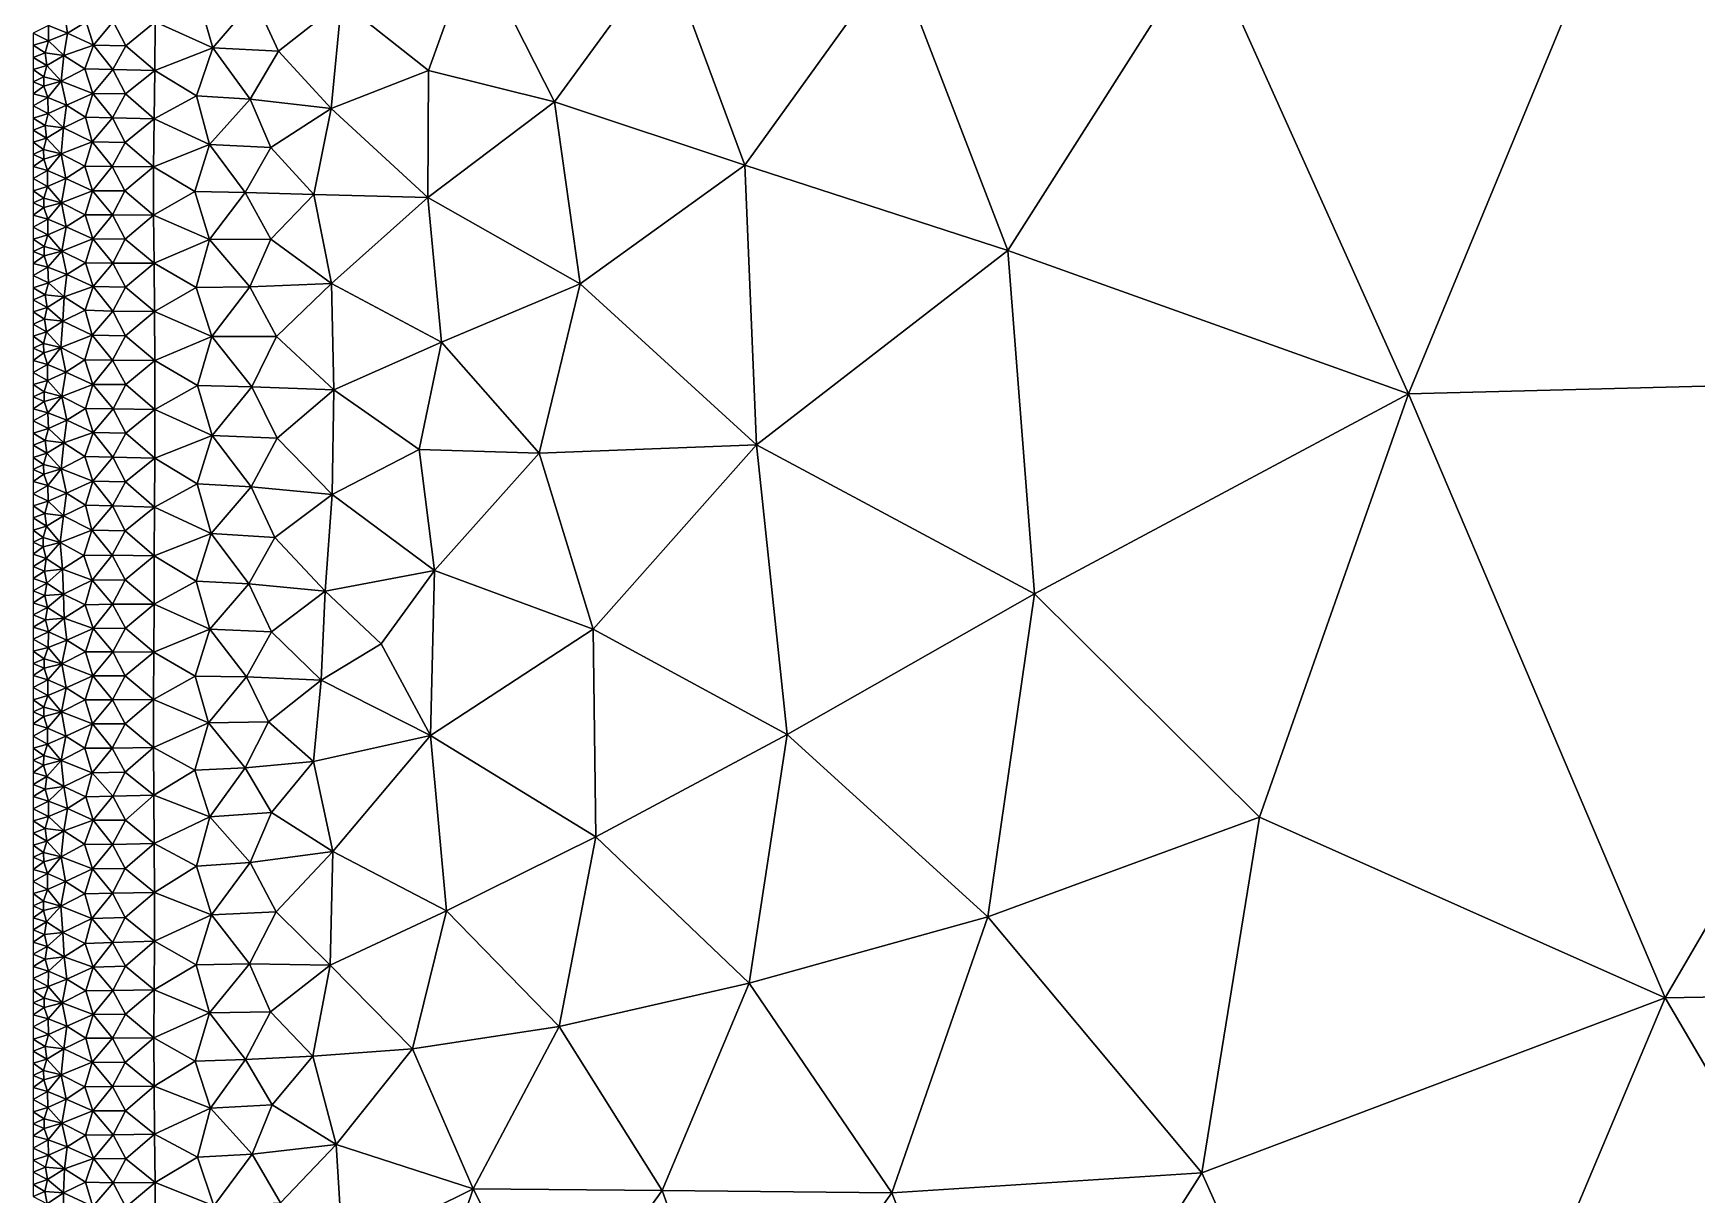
# Model space of a CAD drawing. Header units: metres. Extents: x 0 to 72, y -280 to 0.
# Drawn here: x 0.2 to 27.67, y -177.09 to -157.9 of the extents above; entities that cross this region are included whole.
import ezdxf

# ---------------------------------------------------------------- set-up
doc = ezdxf.new("R2010")
doc.units = ezdxf.units.M

msp = doc.modelspace()

# ---------------------------------------------------------------- linework, layer by layer
at = {"layer": 'layer', "color": 0}
for points in [[(22.9094, -163.856), (27.1908, -153.506), (19.5456, -156.37)], [(33.1176, -163.596), (27.1908, -153.506), (22.9094, -163.856)], [(33.1176, -163.596), (38.4288, -153.314), (27.1908, -153.506)], [(7.47883, -156.421), (5.28789, -157.384), (6.72384, -158.518)], [(8.8074, -159.038), (7.47883, -156.421), (6.72384, -158.518)], [(8.8074, -159.038), (10.6358, -156.533), (7.47883, -156.421)], [(11.9478, -160.08), (10.6358, -156.533), (8.8074, -159.038)], [(11.9478, -160.08), (14.4281, -156.642), (10.6358, -156.533)], [(16.2913, -161.49), (19.5456, -156.37), (14.4281, -156.642)], [(22.9094, -163.856), (19.5456, -156.37), (16.2913, -161.49)], [(16.2913, -161.49), (14.4281, -156.642), (11.9478, -160.08)], [(2.92697, -157.322), (2.21415, -157.717), (3.16314, -158.144)], [(2.92697, -157.322), (3.16314, -158.144), (3.85143, -157.339)], [(3.85143, -157.339), (3.16314, -158.144), (4.2513, -158.197)], [(3.85143, -157.339), (4.2513, -158.197), (5.28789, -157.384)], [(5.28789, -157.384), (4.2513, -158.197), (5.11808, -159.148)], [(5.28789, -157.384), (5.11808, -159.148), (6.72384, -158.518)], [(0.708244, -157.537), (0.453924, -157.775), (0.764826, -157.904)], [(0.708244, -157.537), (0.764826, -157.904), (1.07361, -157.713)], [(0.453924, -157.775), (0.2, -157.902), (0.453576, -158.03)], [(0.2, -157.902), (0.2, -158.102), (0.453576, -158.03)], [(0.453924, -157.775), (0.453576, -158.03), (0.764826, -157.904)], [(0.764826, -157.904), (0.453576, -158.03), (0.706636, -158.269)], [(0.764826, -157.904), (0.706636, -158.269), (1.19457, -158.1)], [(1.07361, -157.713), (0.764826, -157.904), (1.19457, -158.1)], [(1.07361, -157.713), (1.19457, -158.1), (1.52059, -157.71)], [(1.52059, -157.71), (1.19457, -158.1), (1.73051, -158.109)], [(1.52059, -157.71), (1.73051, -158.109), (2.21415, -157.717)], [(2.21415, -157.717), (1.73051, -158.109), (2.20621, -158.518)], [(2.21415, -157.717), (2.20621, -158.518), (3.16314, -158.144)], [(0.453576, -158.03), (0.2, -158.102), (0.396566, -158.228)], [(0.2, -158.102), (0.2, -158.303), (0.396566, -158.228)], [(0.453576, -158.03), (0.396566, -158.228), (0.706636, -158.269)], [(1.19457, -158.1), (0.706636, -158.269), (1.05214, -158.493)], [(1.19457, -158.1), (1.05214, -158.493), (1.51485, -158.504)], [(1.19457, -158.1), (1.51485, -158.504), (1.73051, -158.109)], [(1.73051, -158.109), (1.51485, -158.504), (2.20621, -158.518)], [(3.16314, -158.144), (2.20621, -158.518), (2.8957, -158.939)], [(3.16314, -158.144), (2.8957, -158.939), (3.78295, -158.99)], [(3.16314, -158.144), (3.78295, -158.99), (4.2513, -158.197)], [(4.2513, -158.197), (3.78295, -158.99), (5.11808, -159.148)], [(0.396566, -158.228), (0.2, -158.303), (0.422981, -158.437)], [(0.2, -158.303), (0.2, -158.503), (0.422981, -158.437)], [(0.422981, -158.437), (0.2, -158.503), (0.372126, -158.623)], [(0.422981, -158.437), (0.372126, -158.623), (0.662574, -158.694)], [(0.396566, -158.228), (0.422981, -158.437), (0.706636, -158.269)], [(0.706636, -158.269), (0.422981, -158.437), (0.662574, -158.694)], [(0.706636, -158.269), (0.662574, -158.694), (1.05214, -158.493)], [(1.05214, -158.493), (0.662574, -158.694), (1.18202, -158.897)], [(1.05214, -158.493), (1.18202, -158.897), (1.51485, -158.504)], [(0.2, -158.503), (0.2, -158.703), (0.372126, -158.623)], [(0.372126, -158.623), (0.2, -158.703), (0.374833, -158.778)], [(0.2, -158.703), (0.2, -158.903), (0.374833, -158.778)], [(0.372126, -158.623), (0.374833, -158.778), (0.662574, -158.694)], [(0.374833, -158.778), (0.439077, -158.966), (0.662574, -158.694)], [(0.662574, -158.694), (0.439077, -158.966), (0.74938, -159.09)], [(0.662574, -158.694), (0.74938, -159.09), (1.18202, -158.897)], [(1.51485, -158.504), (1.18202, -158.897), (1.72229, -158.906)], [(1.51485, -158.504), (1.72229, -158.906), (2.20621, -158.518)], [(2.20621, -158.518), (1.72229, -158.906), (2.19405, -159.316)], [(2.20621, -158.518), (2.19405, -159.316), (2.8957, -158.939)], [(6.72384, -158.518), (5.11808, -159.148), (6.71379, -160.618)], [(6.71379, -160.618), (8.8074, -159.038), (6.72384, -158.518)], [(0.374833, -158.778), (0.2, -158.903), (0.439077, -158.966)], [(0.2, -158.903), (0.2, -159.103), (0.439077, -158.966)], [(0.439077, -158.966), (0.2, -159.103), (0.447302, -159.226)], [(0.439077, -158.966), (0.447302, -159.226), (0.74938, -159.09)], [(1.18202, -158.897), (0.74938, -159.09), (1.06313, -159.29)], [(1.18202, -158.897), (1.06313, -159.29), (1.50876, -159.301)], [(1.18202, -158.897), (1.50876, -159.301), (1.72229, -158.906)], [(1.72229, -158.906), (1.50876, -159.301), (2.19405, -159.316)], [(2.8957, -158.939), (2.19405, -159.316), (3.11003, -159.741)], [(2.8957, -158.939), (3.11003, -159.741), (3.78295, -158.99)], [(3.78295, -158.99), (3.11003, -159.741), (4.12203, -159.791)], [(3.78295, -158.99), (4.12203, -159.791), (5.11808, -159.148)], [(9.23218, -162.044), (8.8074, -159.038), (6.71379, -160.618)], [(11.9478, -160.08), (8.8074, -159.038), (9.23218, -162.044)], [(0.2, -159.103), (0.2, -159.303), (0.447302, -159.226)], [(0.447302, -159.226), (0.2, -159.303), (0.393901, -159.427)], [(0.2, -159.303), (0.2, -159.504), (0.393901, -159.427)], [(0.447302, -159.226), (0.393901, -159.427), (0.700987, -159.466)], [(0.74938, -159.09), (0.447302, -159.226), (0.700987, -159.466)], [(0.74938, -159.09), (0.700987, -159.466), (1.06313, -159.29)], [(1.06313, -159.29), (0.700987, -159.466), (1.17185, -159.695)], [(1.06313, -159.29), (1.17185, -159.695), (1.50876, -159.301)], [(1.50876, -159.301), (1.17185, -159.695), (1.71483, -159.705)], [(1.50876, -159.301), (1.71483, -159.705), (2.19405, -159.316)], [(2.19405, -159.316), (1.71483, -159.705), (2.1869, -160.112)], [(2.19405, -159.316), (2.1869, -160.112), (3.11003, -159.741)], [(5.11808, -159.148), (4.12203, -159.791), (4.83569, -160.567)], [(5.11808, -159.148), (4.83569, -160.567), (6.71379, -160.618)], [(0.393901, -159.427), (0.2, -159.504), (0.420656, -159.637)], [(0.2, -159.504), (0.2, -159.704), (0.420656, -159.637)], [(0.393901, -159.427), (0.420656, -159.637), (0.700987, -159.466)], [(0.700987, -159.466), (0.420656, -159.637), (0.65802, -159.897)], [(0.700987, -159.466), (0.65802, -159.897), (1.17185, -159.695)], [(0.420656, -159.637), (0.2, -159.704), (0.370467, -159.824)], [(0.2, -159.704), (0.2, -159.904), (0.370467, -159.824)], [(0.370467, -159.824), (0.2, -159.904), (0.372722, -159.98)], [(0.420656, -159.637), (0.370467, -159.824), (0.65802, -159.897)], [(0.370467, -159.824), (0.372722, -159.98), (0.65802, -159.897)], [(1.17185, -159.695), (0.65802, -159.897), (1.05066, -160.1)], [(1.17185, -159.695), (1.05066, -160.1), (1.5037, -160.103)], [(1.17185, -159.695), (1.5037, -160.103), (1.71483, -159.705)], [(1.71483, -159.705), (1.5037, -160.103), (2.1869, -160.112)], [(3.11003, -159.741), (2.1869, -160.112), (2.86524, -160.518)], [(3.11003, -159.741), (2.86524, -160.518), (3.70151, -160.535)], [(3.11003, -159.741), (3.70151, -160.535), (4.12203, -159.791)], [(4.12203, -159.791), (3.70151, -160.535), (4.83569, -160.567)], [(0.2, -159.904), (0.2, -160.104), (0.372722, -159.98)], [(0.372722, -159.98), (0.2, -160.104), (0.434314, -160.17)], [(0.2, -160.104), (0.2, -160.304), (0.434314, -160.17)], [(0.372722, -159.98), (0.434314, -160.17), (0.65802, -159.897)], [(0.65802, -159.897), (0.434314, -160.17), (0.737983, -160.301)], [(0.65802, -159.897), (0.737983, -160.301), (1.05066, -160.1)], [(1.05066, -160.1), (0.737983, -160.301), (1.17743, -160.503)], [(1.05066, -160.1), (1.17743, -160.503), (1.5037, -160.103)], [(1.5037, -160.103), (1.17743, -160.503), (1.71462, -160.505)], [(1.5037, -160.103), (1.71462, -160.505), (2.1869, -160.112)], [(2.1869, -160.112), (1.71462, -160.505), (2.18802, -160.906)], [(2.1869, -160.112), (2.18802, -160.906), (2.86524, -160.518)], [(12.1439, -164.7), (11.9478, -160.08), (9.23218, -162.044)], [(12.1439, -164.7), (16.2913, -161.49), (11.9478, -160.08)], [(0.434314, -160.17), (0.2, -160.304), (0.43634, -160.435)], [(0.2, -160.304), (0.2, -160.504), (0.43634, -160.435)], [(0.434314, -160.17), (0.43634, -160.435), (0.737983, -160.301)], [(0.737983, -160.301), (0.43634, -160.435), (0.668271, -160.703)], [(0.737983, -160.301), (0.668271, -160.703), (1.17743, -160.503)], [(0.43634, -160.435), (0.2, -160.504), (0.37643, -160.626)], [(0.2, -160.504), (0.2, -160.705), (0.37643, -160.626)], [(0.37643, -160.626), (0.2, -160.705), (0.376643, -160.782)], [(0.43634, -160.435), (0.37643, -160.626), (0.668271, -160.703)], [(0.37643, -160.626), (0.376643, -160.782), (0.668271, -160.703)], [(1.17743, -160.503), (0.668271, -160.703), (1.05639, -160.903)], [(1.17743, -160.503), (1.05639, -160.903), (1.50711, -160.903)], [(1.17743, -160.503), (1.50711, -160.903), (1.71462, -160.505)], [(1.71462, -160.505), (1.50711, -160.903), (2.18802, -160.906)], [(2.86524, -160.518), (2.18802, -160.906), (3.10918, -161.307)], [(2.86524, -160.518), (3.10918, -161.307), (3.70151, -160.535)], [(3.70151, -160.535), (3.10918, -161.307), (4.12251, -161.304)], [(3.70151, -160.535), (4.12251, -161.304), (4.83569, -160.567)], [(4.83569, -160.567), (4.12251, -161.304), (5.12502, -162.037)], [(4.83569, -160.567), (5.12502, -162.037), (6.71379, -160.618)], [(6.71379, -160.618), (5.12502, -162.037), (6.93925, -163.008)], [(9.23218, -162.044), (6.71379, -160.618), (6.93925, -163.008)], [(0.2, -160.705), (0.2, -160.905), (0.376643, -160.782)], [(0.376643, -160.782), (0.2, -160.905), (0.43791, -160.972)], [(0.2, -160.905), (0.2, -161.105), (0.43791, -160.972)], [(0.376643, -160.782), (0.43791, -160.972), (0.668271, -160.703)], [(0.668271, -160.703), (0.43791, -160.972), (0.743114, -161.102)], [(0.668271, -160.703), (0.743114, -161.102), (1.05639, -160.903)], [(1.05639, -160.903), (0.743114, -161.102), (1.18238, -161.301)], [(1.05639, -160.903), (1.18238, -161.301), (1.50711, -160.903)], [(1.50711, -160.903), (1.18238, -161.301), (1.71882, -161.302)], [(1.50711, -160.903), (1.71882, -161.302), (2.18802, -160.906)], [(2.18802, -160.906), (1.71882, -161.302), (2.19492, -161.701)], [(2.18802, -160.906), (2.19492, -161.701), (3.10918, -161.307)], [(0.43791, -160.972), (0.2, -161.105), (0.438845, -161.235)], [(0.2, -161.105), (0.2, -161.305), (0.438845, -161.235)], [(0.438845, -161.235), (0.2, -161.305), (0.37827, -161.425)], [(0.438845, -161.235), (0.37827, -161.425), (0.673129, -161.5)], [(0.43791, -160.972), (0.438845, -161.235), (0.743114, -161.102)], [(0.743114, -161.102), (0.438845, -161.235), (0.673129, -161.5)], [(0.743114, -161.102), (0.673129, -161.5), (1.18238, -161.301)], [(0.2, -161.305), (0.2, -161.505), (0.37827, -161.425)], [(0.37827, -161.425), (0.2, -161.505), (0.378962, -161.581)], [(0.2, -161.505), (0.2, -161.705), (0.378962, -161.581)], [(0.37827, -161.425), (0.378962, -161.581), (0.673129, -161.5)], [(0.378962, -161.581), (0.44317, -161.768), (0.673129, -161.5)], [(0.673129, -161.5), (0.44317, -161.768), (0.75541, -161.889)], [(1.18238, -161.301), (0.673129, -161.5), (1.0633, -161.696)], [(0.673129, -161.5), (0.75541, -161.889), (1.0633, -161.696)], [(1.18238, -161.301), (1.0633, -161.696), (1.51294, -161.698)], [(1.18238, -161.301), (1.51294, -161.698), (1.71882, -161.302)], [(1.71882, -161.302), (1.51294, -161.698), (2.19492, -161.701)], [(3.10918, -161.307), (2.19492, -161.701), (2.89173, -162.101)], [(3.10918, -161.307), (2.89173, -162.101), (3.77588, -162.092)], [(3.10918, -161.307), (3.77588, -162.092), (4.12251, -161.304)], [(4.12251, -161.304), (3.77588, -162.092), (5.12502, -162.037)], [(16.7355, -167.16), (16.2913, -161.49), (12.1439, -164.7)], [(16.7355, -167.16), (22.9094, -163.856), (16.2913, -161.49)], [(0.378962, -161.581), (0.2, -161.705), (0.44317, -161.768)], [(0.2, -161.705), (0.2, -161.906), (0.44317, -161.768)], [(0.44317, -161.768), (0.2, -161.906), (0.451325, -162.025)], [(0.44317, -161.768), (0.451325, -162.025), (0.75541, -161.889)], [(1.0633, -161.696), (0.75541, -161.889), (1.1906, -162.087)], [(1.0633, -161.696), (1.1906, -162.087), (1.51294, -161.698)], [(1.51294, -161.698), (1.1906, -162.087), (1.72381, -162.097)], [(1.51294, -161.698), (1.72381, -162.097), (2.19492, -161.701)], [(2.19492, -161.701), (1.72381, -162.097), (2.20179, -162.501)], [(2.19492, -161.701), (2.20179, -162.501), (2.89173, -162.101)], [(0.2, -161.906), (0.2, -162.106), (0.451325, -162.025)], [(0.451325, -162.025), (0.2, -162.106), (0.398659, -162.225)], [(0.451325, -162.025), (0.398659, -162.225), (0.710595, -162.257)], [(0.75541, -161.889), (0.451325, -162.025), (0.710595, -162.257)], [(0.75541, -161.889), (0.710595, -162.257), (1.1906, -162.087)], [(3.77588, -162.092), (4.21773, -162.91), (5.12502, -162.037)], [(5.12502, -162.037), (4.21773, -162.91), (5.16505, -163.792)], [(5.12502, -162.037), (5.16505, -163.792), (6.93925, -163.008)], [(8.55215, -164.84), (9.23218, -162.044), (6.93925, -163.008)], [(8.55215, -164.84), (12.1439, -164.7), (9.23218, -162.044)], [(0.2, -162.106), (0.2, -162.306), (0.398659, -162.225)], [(0.398659, -162.225), (0.2, -162.306), (0.431313, -162.431)], [(0.2, -162.306), (0.2, -162.506), (0.431313, -162.431)], [(0.398659, -162.225), (0.431313, -162.431), (0.710595, -162.257)], [(0.710595, -162.257), (0.431313, -162.431), (0.690485, -162.66)], [(0.710595, -162.257), (0.690485, -162.66), (1.05545, -162.478)], [(1.1906, -162.087), (0.710595, -162.257), (1.05545, -162.478)], [(1.1906, -162.087), (1.05545, -162.478), (1.51136, -162.493)], [(1.1906, -162.087), (1.51136, -162.493), (1.72381, -162.097)], [(1.72381, -162.097), (1.51136, -162.493), (2.20179, -162.501)], [(2.89173, -162.101), (2.20179, -162.501), (3.14774, -162.91)], [(2.89173, -162.101), (3.14774, -162.91), (3.77588, -162.092)], [(3.77588, -162.092), (3.14774, -162.91), (4.21773, -162.91)], [(0.431313, -162.431), (0.2, -162.506), (0.38796, -162.628)], [(0.2, -162.506), (0.2, -162.706), (0.38796, -162.628)], [(0.431313, -162.431), (0.38796, -162.628), (0.690485, -162.66)], [(1.05545, -162.478), (0.690485, -162.66), (1.17151, -162.89)], [(1.05545, -162.478), (1.17151, -162.89), (1.51136, -162.493)], [(1.51136, -162.493), (1.17151, -162.89), (1.72143, -162.899)], [(1.51136, -162.493), (1.72143, -162.899), (2.20179, -162.501)], [(2.20179, -162.501), (1.72143, -162.899), (2.20577, -163.307)], [(2.20179, -162.501), (2.20577, -163.307), (3.14774, -162.91)], [(0.38796, -162.628), (0.2, -162.706), (0.4175, -162.837)], [(0.2, -162.706), (0.2, -162.906), (0.4175, -162.837)], [(0.4175, -162.837), (0.2, -162.906), (0.369437, -163.026)], [(0.4175, -162.837), (0.369437, -163.026), (0.656506, -163.096)], [(0.38796, -162.628), (0.4175, -162.837), (0.690485, -162.66)], [(0.690485, -162.66), (0.4175, -162.837), (0.656506, -163.096)], [(0.690485, -162.66), (0.656506, -163.096), (1.17151, -162.89)], [(0.2, -162.906), (0.2, -163.106), (0.369437, -163.026)], [(0.369437, -163.026), (0.2, -163.106), (0.372232, -163.182)], [(0.2, -163.106), (0.2, -163.307), (0.372232, -163.182)], [(0.369437, -163.026), (0.372232, -163.182), (0.656506, -163.096)], [(0.372232, -163.182), (0.434444, -163.372), (0.656506, -163.096)], [(0.656506, -163.096), (0.434444, -163.372), (0.739717, -163.502)], [(1.17151, -162.89), (0.656506, -163.096), (1.05274, -163.299)], [(0.656506, -163.096), (0.739717, -163.502), (1.05274, -163.299)], [(1.17151, -162.89), (1.05274, -163.299), (1.51052, -163.301)], [(1.17151, -162.89), (1.51052, -163.301), (1.72143, -162.899)], [(1.72143, -162.899), (1.51052, -163.301), (2.20577, -163.307)], [(3.14774, -162.91), (2.20577, -163.307), (2.91074, -163.722)], [(3.14774, -162.91), (2.91074, -163.722), (3.81079, -163.741)], [(3.14774, -162.91), (3.81079, -163.741), (4.21773, -162.91)], [(4.21773, -162.91), (3.81079, -163.741), (5.16505, -163.792)], [(6.93925, -163.008), (5.16505, -163.792), (6.57287, -164.776)], [(6.57287, -164.776), (8.55215, -164.84), (6.93925, -163.008)], [(0.372232, -163.182), (0.2, -163.307), (0.434444, -163.372)], [(0.2, -163.307), (0.2, -163.507), (0.434444, -163.372)], [(0.434444, -163.372), (0.2, -163.507), (0.437467, -163.636)], [(0.434444, -163.372), (0.437467, -163.636), (0.739717, -163.502)], [(1.05274, -163.299), (0.739717, -163.502), (1.18318, -163.703)], [(1.05274, -163.299), (1.18318, -163.703), (1.51052, -163.301)], [(1.51052, -163.301), (1.18318, -163.703), (1.72601, -163.706)], [(1.51052, -163.301), (1.72601, -163.706), (2.20577, -163.307)], [(2.20577, -163.307), (1.72601, -163.706), (2.209, -164.116)], [(2.20577, -163.307), (2.209, -164.116), (2.91074, -163.722)], [(0.2, -163.507), (0.2, -163.707), (0.437467, -163.636)], [(0.437467, -163.636), (0.2, -163.707), (0.377711, -163.827)], [(0.2, -163.707), (0.2, -163.907), (0.377711, -163.827)], [(0.437467, -163.636), (0.377711, -163.827), (0.672127, -163.903)], [(0.739717, -163.502), (0.437467, -163.636), (0.672127, -163.903)], [(0.739717, -163.502), (0.672127, -163.903), (1.18318, -163.703)], [(1.18318, -163.703), (0.672127, -163.903), (1.06329, -164.101)], [(1.18318, -163.703), (1.06329, -164.101), (1.51694, -164.106)], [(1.18318, -163.703), (1.51694, -164.106), (1.72601, -163.706)], [(1.72601, -163.706), (1.51694, -164.106), (2.209, -164.116)], [(27.1471, -173.834), (33.1176, -163.596), (22.9094, -163.856)], [(38.3963, -173.635), (33.1176, -163.596), (27.1471, -173.834)], [(0.377711, -163.827), (0.2, -163.907), (0.378463, -163.983)], [(0.2, -163.907), (0.2, -164.107), (0.378463, -163.983)], [(0.378463, -163.983), (0.2, -164.107), (0.442192, -164.171)], [(0.377711, -163.827), (0.378463, -163.983), (0.672127, -163.903)], [(0.378463, -163.983), (0.442192, -164.171), (0.672127, -163.903)], [(0.672127, -163.903), (0.442192, -164.171), (0.753363, -164.296)], [(0.672127, -163.903), (0.753363, -164.296), (1.06329, -164.101)], [(2.91074, -163.722), (2.209, -164.116), (3.15596, -164.546)], [(2.91074, -163.722), (3.15596, -164.546), (3.81079, -163.741)], [(3.81079, -163.741), (3.15596, -164.546), (4.22786, -164.592)], [(3.81079, -163.741), (4.22786, -164.592), (5.16505, -163.792)], [(5.16505, -163.792), (4.22786, -164.592), (5.13565, -165.519)], [(5.16505, -163.792), (5.13565, -165.519), (6.57287, -164.776)], [(20.4494, -170.85), (22.9094, -163.856), (16.7355, -167.16)], [(27.1471, -173.834), (22.9094, -163.856), (20.4494, -170.85)], [(0.2, -164.107), (0.2, -164.307), (0.442192, -164.171)], [(0.442192, -164.171), (0.2, -164.307), (0.448957, -164.431)], [(0.442192, -164.171), (0.448957, -164.431), (0.753363, -164.296)], [(1.06329, -164.101), (0.753363, -164.296), (1.19007, -164.498)], [(1.06329, -164.101), (1.19007, -164.498), (1.51694, -164.106)], [(1.51694, -164.106), (1.19007, -164.498), (1.72849, -164.509)], [(1.51694, -164.106), (1.72849, -164.509), (2.209, -164.116)], [(2.209, -164.116), (1.72849, -164.509), (2.20763, -164.922)], [(2.209, -164.116), (2.20763, -164.922), (3.15596, -164.546)], [(0.2, -164.307), (0.2, -164.508), (0.448957, -164.431)], [(0.448957, -164.431), (0.2, -164.508), (0.39484, -164.632)], [(0.2, -164.508), (0.2, -164.708), (0.39484, -164.632)], [(0.448957, -164.431), (0.39484, -164.632), (0.703165, -164.67)], [(0.753363, -164.296), (0.448957, -164.431), (0.703165, -164.67)], [(0.753363, -164.296), (0.703165, -164.67), (1.19007, -164.498)], [(1.19007, -164.498), (0.703165, -164.67), (1.05044, -164.895)], [(1.19007, -164.498), (1.05044, -164.895), (1.51426, -164.906)], [(1.19007, -164.498), (1.51426, -164.906), (1.72849, -164.509)], [(1.72849, -164.509), (1.51426, -164.906), (2.20763, -164.922)], [(0.39484, -164.632), (0.2, -164.708), (0.421918, -164.841)], [(0.2, -164.708), (0.2, -164.908), (0.421918, -164.841)], [(0.39484, -164.632), (0.421918, -164.841), (0.703165, -164.67)], [(0.703165, -164.67), (0.421918, -164.841), (0.661558, -165.099)], [(0.703165, -164.67), (0.661558, -165.099), (1.05044, -164.895)], [(3.15596, -164.546), (2.20763, -164.922), (2.90653, -165.347)], [(3.15596, -164.546), (2.90653, -165.347), (3.80033, -165.395)], [(3.15596, -164.546), (3.80033, -165.395), (4.22786, -164.592)], [(4.22786, -164.592), (3.80033, -165.395), (5.13565, -165.519)], [(6.82516, -166.776), (6.57287, -164.776), (5.13565, -165.519)], [(6.82516, -166.776), (8.55215, -164.84), (6.57287, -164.776)], [(9.44634, -167.747), (12.1439, -164.7), (8.55215, -164.84)], [(12.6467, -169.487), (12.1439, -164.7), (9.44634, -167.747)], [(12.6467, -169.487), (16.7355, -167.16), (12.1439, -164.7)], [(0.421918, -164.841), (0.2, -164.908), (0.371689, -165.028)], [(0.2, -164.908), (0.2, -165.108), (0.371689, -165.028)], [(0.371689, -165.028), (0.2, -165.108), (0.374442, -165.183)], [(0.421918, -164.841), (0.371689, -165.028), (0.661558, -165.099)], [(0.371689, -165.028), (0.374442, -165.183), (0.661558, -165.099)], [(1.05044, -164.895), (0.661558, -165.099), (1.18175, -165.303)], [(1.05044, -164.895), (1.18175, -165.303), (1.51426, -164.906)], [(1.51426, -164.906), (1.18175, -165.303), (1.7245, -165.313)], [(1.51426, -164.906), (1.7245, -165.313), (2.20763, -164.922)], [(2.20763, -164.922), (1.7245, -165.313), (2.20231, -165.728)], [(2.20763, -164.922), (2.20231, -165.728), (2.90653, -165.347)], [(9.44634, -167.747), (8.55215, -164.84), (6.82516, -166.776)], [(0.2, -165.108), (0.2, -165.308), (0.374442, -165.183)], [(0.374442, -165.183), (0.2, -165.308), (0.438433, -165.371)], [(0.2, -165.308), (0.2, -165.508), (0.438433, -165.371)], [(0.374442, -165.183), (0.438433, -165.371), (0.661558, -165.099)], [(0.661558, -165.099), (0.438433, -165.371), (0.748042, -165.497)], [(0.661558, -165.099), (0.748042, -165.497), (1.18175, -165.303)], [(1.18175, -165.303), (0.748042, -165.497), (1.06151, -165.699)], [(1.18175, -165.303), (1.06151, -165.699), (1.50997, -165.711)], [(1.18175, -165.303), (1.50997, -165.711), (1.7245, -165.313)], [(1.7245, -165.313), (1.50997, -165.711), (2.20231, -165.728)], [(2.90653, -165.347), (2.20231, -165.728), (3.13807, -166.166)], [(2.90653, -165.347), (3.13807, -166.166), (3.80033, -165.395)], [(0.438433, -165.371), (0.2, -165.508), (0.446029, -165.633)], [(0.2, -165.508), (0.2, -165.709), (0.446029, -165.633)], [(0.446029, -165.633), (0.2, -165.709), (0.392049, -165.834)], [(0.446029, -165.633), (0.392049, -165.834), (0.696936, -165.876)], [(0.438433, -165.371), (0.446029, -165.633), (0.748042, -165.497)], [(0.748042, -165.497), (0.446029, -165.633), (0.696936, -165.876)], [(0.748042, -165.497), (0.696936, -165.876), (1.06151, -165.699)], [(3.80033, -165.395), (3.13807, -166.166), (4.18834, -166.231)], [(3.80033, -165.395), (4.18834, -166.231), (5.13565, -165.519)], [(5.13565, -165.519), (4.18834, -166.231), (5.01841, -167.12)], [(5.13565, -165.519), (5.01841, -167.12), (6.82516, -166.776)], [(0.2, -165.709), (0.2, -165.909), (0.392049, -165.834)], [(0.392049, -165.834), (0.2, -165.909), (0.41637, -166.046)], [(0.2, -165.909), (0.2, -166.109), (0.41637, -166.046)], [(0.392049, -165.834), (0.41637, -166.046), (0.696936, -165.876)], [(0.696936, -165.876), (0.41637, -166.046), (0.643206, -166.314)], [(0.696936, -165.876), (0.643206, -166.314), (1.16698, -166.11)], [(1.06151, -165.699), (0.696936, -165.876), (1.16698, -166.11)], [(1.06151, -165.699), (1.16698, -166.11), (1.50997, -165.711)], [(1.50997, -165.711), (1.16698, -166.11), (1.71738, -166.12)], [(1.50997, -165.711), (1.71738, -166.12), (2.20231, -165.728)], [(2.20231, -165.728), (1.71738, -166.12), (2.19677, -166.534)], [(2.20231, -165.728), (2.19677, -166.534), (3.13807, -166.166)], [(0.41637, -166.046), (0.2, -166.109), (0.365111, -166.233)], [(0.2, -166.109), (0.2, -166.309), (0.365111, -166.233)], [(0.41637, -166.046), (0.365111, -166.233), (0.643206, -166.314)], [(1.16698, -166.11), (0.643206, -166.314), (1.03404, -166.528)], [(1.16698, -166.11), (1.03404, -166.528), (1.50159, -166.525)], [(1.16698, -166.11), (1.50159, -166.525), (1.71738, -166.12)], [(1.71738, -166.12), (1.50159, -166.525), (2.19677, -166.534)], [(3.13807, -166.166), (2.19677, -166.534), (2.88803, -166.951)], [(3.13807, -166.166), (2.88803, -166.951), (3.75796, -166.997)], [(3.13807, -166.166), (3.75796, -166.997), (4.18834, -166.231)], [(0.365111, -166.233), (0.2, -166.309), (0.364441, -166.388)], [(0.2, -166.309), (0.2, -166.509), (0.364441, -166.388)], [(0.364441, -166.388), (0.2, -166.509), (0.412549, -166.577)], [(0.365111, -166.233), (0.364441, -166.388), (0.643206, -166.314)], [(0.364441, -166.388), (0.412549, -166.577), (0.643206, -166.314)], [(0.643206, -166.314), (0.412549, -166.577), (0.681889, -166.756)], [(0.643206, -166.314), (0.681889, -166.756), (1.03404, -166.528)], [(4.18834, -166.231), (3.75796, -166.997), (5.01841, -167.12)], [(0.2, -166.509), (0.2, -166.709), (0.412549, -166.577)], [(0.412549, -166.577), (0.2, -166.709), (0.384398, -166.788)], [(0.2, -166.709), (0.2, -166.91), (0.384398, -166.788)], [(0.412549, -166.577), (0.384398, -166.788), (0.681889, -166.756)], [(1.03404, -166.528), (0.681889, -166.756), (1.17143, -166.939)], [(1.03404, -166.528), (1.17143, -166.939), (1.50159, -166.525)], [(1.50159, -166.525), (1.17143, -166.939), (1.71668, -166.93)], [(1.50159, -166.525), (1.71668, -166.93), (2.19677, -166.534)], [(2.19677, -166.534), (1.71668, -166.93), (2.19427, -167.333)], [(2.19677, -166.534), (2.19427, -167.333), (2.88803, -166.951)], [(0.384398, -166.788), (0.2, -166.91), (0.425875, -166.987)], [(0.2, -166.91), (0.2, -167.11), (0.425875, -166.987)], [(0.425875, -166.987), (0.2, -167.11), (0.391369, -167.192)], [(0.384398, -166.788), (0.425875, -166.987), (0.681889, -166.756)], [(0.425875, -166.987), (0.391369, -167.192), (0.696537, -167.166)], [(0.681889, -166.756), (0.425875, -166.987), (0.696537, -167.166)], [(0.681889, -166.756), (0.696537, -167.166), (1.17143, -166.939)], [(1.17143, -166.939), (0.696537, -167.166), (1.05658, -167.345)], [(1.17143, -166.939), (1.05658, -167.345), (1.50935, -167.333)], [(1.17143, -166.939), (1.50935, -167.333), (1.71668, -166.93)], [(1.71668, -166.93), (1.50935, -167.333), (2.19427, -167.333)], [(2.88803, -166.951), (2.19427, -167.333), (3.11368, -167.748)], [(2.88803, -166.951), (3.11368, -167.748), (3.75796, -166.997)], [(3.75796, -166.997), (3.11368, -167.748), (4.13562, -167.792)], [(3.75796, -166.997), (4.13562, -167.792), (5.01841, -167.12)], [(6.82516, -166.776), (5.01841, -167.12), (5.94595, -167.988)], [(6.75989, -169.501), (6.82516, -166.776), (5.94595, -167.988)], [(6.75989, -169.501), (9.44634, -167.747), (6.82516, -166.776)], [(0.2, -167.11), (0.2, -167.31), (0.391369, -167.192)], [(0.391369, -167.192), (0.2, -167.31), (0.433341, -167.388)], [(0.391369, -167.192), (0.433341, -167.388), (0.696537, -167.166)], [(0.696537, -167.166), (0.433341, -167.388), (0.712132, -167.562)], [(0.696537, -167.166), (0.712132, -167.562), (1.05658, -167.345)], [(5.01841, -167.12), (4.13562, -167.792), (4.95639, -168.588)], [(5.01841, -167.12), (4.95639, -168.588), (5.94595, -167.988)], [(15.9652, -172.497), (16.7355, -167.16), (12.6467, -169.487)], [(20.4494, -170.85), (16.7355, -167.16), (15.9652, -172.497)], [(0.2, -167.31), (0.2, -167.51), (0.433341, -167.388)], [(0.433341, -167.388), (0.2, -167.51), (0.399524, -167.592)], [(0.2, -167.51), (0.2, -167.71), (0.399524, -167.592)], [(0.433341, -167.388), (0.399524, -167.592), (0.712132, -167.562)], [(1.05658, -167.345), (0.712132, -167.562), (1.19041, -167.733)], [(1.05658, -167.345), (1.19041, -167.733), (1.50935, -167.333)], [(1.50935, -167.333), (1.19041, -167.733), (1.72171, -167.727)], [(1.50935, -167.333), (1.72171, -167.727), (2.19427, -167.333)], [(2.19427, -167.333), (1.72171, -167.727), (2.19192, -168.123)], [(2.19427, -167.333), (2.19192, -168.123), (3.11368, -167.748)], [(0.399524, -167.592), (0.2, -167.71), (0.451793, -167.792)], [(0.2, -167.71), (0.2, -167.91), (0.451793, -167.792)], [(0.451793, -167.792), (0.2, -167.91), (0.443303, -168.048)], [(0.399524, -167.592), (0.451793, -167.792), (0.712132, -167.562)], [(0.451793, -167.792), (0.443303, -168.048), (0.755786, -167.928)], [(0.712132, -167.562), (0.451793, -167.792), (0.755786, -167.928)], [(0.712132, -167.562), (0.755786, -167.928), (1.19041, -167.733)], [(1.19041, -167.733), (0.755786, -167.928), (1.06341, -168.122)], [(1.19041, -167.733), (1.06341, -168.122), (1.51234, -168.122)], [(1.19041, -167.733), (1.51234, -168.122), (1.72171, -167.727)], [(1.72171, -167.727), (1.51234, -168.122), (2.19192, -168.123)], [(3.11368, -167.748), (2.19192, -168.123), (2.87131, -168.52)], [(3.11368, -167.748), (2.87131, -168.52), (3.72133, -168.535)], [(3.11368, -167.748), (3.72133, -168.535), (4.13562, -167.792)], [(4.13562, -167.792), (3.72133, -168.535), (4.95639, -168.588)], [(9.48844, -171.175), (9.44634, -167.747), (6.75989, -169.501)], [(9.48844, -171.175), (12.6467, -169.487), (9.44634, -167.747)], [(0.2, -167.91), (0.2, -168.11), (0.443303, -168.048)], [(0.443303, -168.048), (0.2, -168.11), (0.378992, -168.235)], [(0.443303, -168.048), (0.378992, -168.235), (0.673244, -168.316)], [(0.755786, -167.928), (0.443303, -168.048), (0.673244, -168.316)], [(0.755786, -167.928), (0.673244, -168.316), (1.06341, -168.122)], [(5.94595, -167.988), (4.95639, -168.588), (6.75989, -169.501)], [(0.2, -168.11), (0.2, -168.311), (0.378992, -168.235)], [(0.378992, -168.235), (0.2, -168.311), (0.378267, -168.39)], [(0.2, -168.311), (0.2, -168.511), (0.378267, -168.39)], [(0.378992, -168.235), (0.378267, -168.39), (0.673244, -168.316)], [(0.378267, -168.39), (0.438844, -168.581), (0.673244, -168.316)], [(0.673244, -168.316), (0.438844, -168.581), (0.743284, -168.713)], [(1.06341, -168.122), (0.673244, -168.316), (1.18255, -168.516)], [(0.673244, -168.316), (0.743284, -168.713), (1.18255, -168.516)], [(1.06341, -168.122), (1.18255, -168.516), (1.51234, -168.122)], [(1.51234, -168.122), (1.18255, -168.516), (1.71861, -168.516)], [(1.51234, -168.122), (1.71861, -168.516), (2.19192, -168.123)], [(2.19192, -168.123), (1.71861, -168.516), (2.18719, -168.91)], [(2.19192, -168.123), (2.18719, -168.91), (2.87131, -168.52)], [(0.378267, -168.39), (0.2, -168.511), (0.438844, -168.581)], [(0.2, -168.511), (0.2, -168.711), (0.438844, -168.581)], [(0.438844, -168.581), (0.2, -168.711), (0.43799, -168.843)], [(0.438844, -168.581), (0.43799, -168.843), (0.743284, -168.713)], [(1.18255, -168.516), (0.743284, -168.713), (1.05688, -168.912)], [(1.18255, -168.516), (1.05688, -168.912), (1.50756, -168.912)], [(1.18255, -168.516), (1.50756, -168.912), (1.71861, -168.516)], [(1.71861, -168.516), (1.50756, -168.912), (2.18719, -168.91)], [(2.87131, -168.52), (2.18719, -168.91), (3.09332, -169.293)], [(2.87131, -168.52), (3.09332, -169.293), (3.72133, -168.535)], [(3.72133, -168.535), (3.09332, -169.293), (4.08251, -169.277)], [(3.72133, -168.535), (4.08251, -169.277), (4.95639, -168.588)], [(4.95639, -168.588), (4.08251, -169.277), (4.82898, -169.933)], [(4.95639, -168.588), (4.82898, -169.933), (6.75989, -169.501)], [(0.2, -168.711), (0.2, -168.911), (0.43799, -168.843)], [(0.43799, -168.843), (0.2, -168.911), (0.376751, -169.033)], [(0.2, -168.911), (0.2, -169.111), (0.376751, -169.033)], [(0.43799, -168.843), (0.376751, -169.033), (0.668583, -169.112)], [(0.743284, -168.713), (0.43799, -168.843), (0.668583, -169.112)], [(0.743284, -168.713), (0.668583, -169.112), (1.05688, -168.912)], [(1.05688, -168.912), (0.668583, -169.112), (1.1782, -169.311)], [(1.05688, -168.912), (1.1782, -169.311), (1.50756, -168.912)], [(1.50756, -168.912), (1.1782, -169.311), (1.71519, -169.308)], [(1.50756, -168.912), (1.71519, -169.308), (2.18719, -168.91)], [(2.18719, -168.91), (1.71519, -169.308), (2.1859, -169.699)], [(2.18719, -168.91), (2.1859, -169.699), (3.09332, -169.293)], [(0.376751, -169.033), (0.2, -169.111), (0.376497, -169.19)], [(0.2, -169.111), (0.2, -169.311), (0.376497, -169.19)], [(0.376497, -169.19), (0.2, -169.311), (0.436552, -169.38)], [(0.376751, -169.033), (0.376497, -169.19), (0.668583, -169.112)], [(0.376497, -169.19), (0.436552, -169.38), (0.668583, -169.112)], [(0.668583, -169.112), (0.436552, -169.38), (0.73876, -169.513)], [(0.668583, -169.112), (0.73876, -169.513), (1.1782, -169.311)], [(0.2, -169.311), (0.2, -169.512), (0.436552, -169.38)], [(0.436552, -169.38), (0.2, -169.512), (0.434847, -169.645)], [(0.436552, -169.38), (0.434847, -169.645), (0.73876, -169.513)], [(1.1782, -169.311), (0.73876, -169.513), (1.05206, -169.713)], [(1.1782, -169.311), (1.05206, -169.713), (1.50466, -169.709)], [(1.1782, -169.311), (1.50466, -169.709), (1.71519, -169.308)], [(1.71519, -169.308), (1.50466, -169.709), (2.1859, -169.699)], [(3.09332, -169.293), (2.1859, -169.699), (2.8668, -170.075)], [(3.09332, -169.293), (2.8668, -170.075), (3.69895, -170.036)], [(3.09332, -169.293), (3.69895, -170.036), (4.08251, -169.277)], [(4.08251, -169.277), (3.69895, -170.036), (4.82898, -169.933)], [(0.2, -169.512), (0.2, -169.712), (0.434847, -169.645)], [(0.434847, -169.645), (0.2, -169.712), (0.373305, -169.835)], [(0.2, -169.712), (0.2, -169.912), (0.373305, -169.835)], [(0.434847, -169.645), (0.373305, -169.835), (0.659552, -169.917)], [(0.73876, -169.513), (0.434847, -169.645), (0.659552, -169.917)], [(0.73876, -169.513), (0.659552, -169.917), (1.05206, -169.713)], [(1.05206, -169.713), (0.659552, -169.917), (1.17439, -170.116)], [(1.05206, -169.713), (1.17439, -170.116), (1.50466, -169.709)], [(1.50466, -169.709), (1.17439, -170.116), (1.71582, -170.105)], [(1.50466, -169.709), (1.71582, -170.105), (2.1859, -169.699)], [(2.1859, -169.699), (1.71582, -170.105), (2.19132, -170.49)], [(2.1859, -169.699), (2.19132, -170.49), (2.8668, -170.075)], [(4.82898, -169.933), (5.14469, -171.42), (6.75989, -169.501)], [(7.02351, -172.398), (6.75989, -169.501), (5.14469, -171.42)], [(7.02351, -172.398), (9.48844, -171.175), (6.75989, -169.501)], [(12.0204, -173.595), (12.6467, -169.487), (9.48844, -171.175)], [(15.9652, -172.497), (12.6467, -169.487), (12.0204, -173.595)], [(0.373305, -169.835), (0.2, -169.912), (0.371153, -169.991)], [(0.2, -169.912), (0.2, -170.112), (0.371153, -169.991)], [(0.371153, -169.991), (0.2, -170.112), (0.422182, -170.177)], [(0.373305, -169.835), (0.371153, -169.991), (0.659552, -169.917)], [(0.371153, -169.991), (0.422182, -170.177), (0.659552, -169.917)], [(0.659552, -169.917), (0.422182, -170.177), (0.705498, -170.344)], [(0.659552, -169.917), (0.705498, -170.344), (1.17439, -170.116)], [(3.69895, -170.036), (4.13535, -170.772), (4.82898, -169.933)], [(4.82898, -169.933), (4.13535, -170.772), (5.14469, -171.42)], [(0.2, -170.112), (0.2, -170.312), (0.422182, -170.177)], [(0.422182, -170.177), (0.2, -170.312), (0.396218, -170.386)], [(0.422182, -170.177), (0.396218, -170.386), (0.705498, -170.344)], [(1.17439, -170.116), (0.705498, -170.344), (1.06936, -170.516)], [(1.17439, -170.116), (1.06936, -170.516), (1.51139, -170.505)], [(1.17439, -170.116), (1.51139, -170.505), (1.71582, -170.105)], [(1.71582, -170.105), (1.51139, -170.505), (2.19132, -170.49)], [(2.8668, -170.075), (2.19132, -170.49), (3.1149, -170.848)], [(2.8668, -170.075), (3.1149, -170.848), (3.69895, -170.036)], [(3.69895, -170.036), (3.1149, -170.848), (4.13535, -170.772)], [(0.2, -170.312), (0.2, -170.512), (0.396218, -170.386)], [(0.396218, -170.386), (0.2, -170.512), (0.452831, -170.584)], [(0.2, -170.512), (0.2, -170.713), (0.452831, -170.584)], [(0.396218, -170.386), (0.452831, -170.584), (0.705498, -170.344)], [(0.705498, -170.344), (0.452831, -170.584), (0.762537, -170.71)], [(0.705498, -170.344), (0.762537, -170.71), (1.06936, -170.516)], [(1.06936, -170.516), (0.762537, -170.71), (1.19003, -170.901)], [(1.06936, -170.516), (1.19003, -170.901), (1.51139, -170.505)], [(1.51139, -170.505), (1.19003, -170.901), (1.72199, -170.898)], [(1.51139, -170.505), (1.72199, -170.898), (2.19132, -170.49)], [(2.19132, -170.49), (1.72199, -170.898), (2.19678, -171.287)], [(2.19132, -170.49), (2.19678, -171.287), (3.1149, -170.848)], [(0.452831, -170.584), (0.2, -170.713), (0.452593, -170.839)], [(0.2, -170.713), (0.2, -170.913), (0.452593, -170.839)], [(0.452593, -170.839), (0.2, -170.913), (0.395734, -171.038)], [(0.452593, -170.839), (0.395734, -171.038), (0.704392, -171.078)], [(0.452831, -170.584), (0.452593, -170.839), (0.762537, -170.71)], [(0.762537, -170.71), (0.452593, -170.839), (0.704392, -171.078)], [(0.762537, -170.71), (0.704392, -171.078), (1.19003, -170.901)], [(3.1149, -170.848), (2.19678, -171.287), (2.89587, -171.663)], [(3.1149, -170.848), (2.89587, -171.663), (3.78394, -171.602)], [(3.1149, -170.848), (3.78394, -171.602), (4.13535, -170.772)], [(4.13535, -170.772), (3.78394, -171.602), (5.14469, -171.42)], [(19.496, -176.728), (20.4494, -170.85), (15.9652, -172.497)], [(19.496, -176.728), (27.1471, -173.834), (20.4494, -170.85)], [(0.2, -170.913), (0.2, -171.113), (0.395734, -171.038)], [(0.395734, -171.038), (0.2, -171.113), (0.421543, -171.247)], [(0.2, -171.113), (0.2, -171.313), (0.421543, -171.247)], [(0.395734, -171.038), (0.421543, -171.247), (0.704392, -171.078)], [(0.704392, -171.078), (0.421543, -171.247), (0.658182, -171.506)], [(0.704392, -171.078), (0.658182, -171.506), (1.04844, -171.299)], [(1.19003, -170.901), (0.704392, -171.078), (1.04844, -171.299)], [(1.19003, -170.901), (1.04844, -171.299), (1.50982, -171.3)], [(1.19003, -170.901), (1.50982, -171.3), (1.72199, -170.898)], [(1.72199, -170.898), (1.50982, -171.3), (2.19678, -171.287)], [(0.421543, -171.247), (0.2, -171.313), (0.370607, -171.434)], [(0.2, -171.313), (0.2, -171.513), (0.370607, -171.434)], [(0.421543, -171.247), (0.370607, -171.434), (0.658182, -171.506)], [(1.04844, -171.299), (0.658182, -171.506), (1.17581, -171.706)], [(1.04844, -171.299), (1.17581, -171.706), (1.50982, -171.3)], [(1.50982, -171.3), (1.17581, -171.706), (1.71986, -171.7)], [(1.50982, -171.3), (1.71986, -171.7), (2.19678, -171.287)], [(2.19678, -171.287), (1.71986, -171.7), (2.20008, -172.093)], [(2.19678, -171.287), (2.20008, -172.093), (2.89587, -171.663)], [(8.88227, -174.309), (9.48844, -171.175), (7.02351, -172.398)], [(12.0204, -173.595), (9.48844, -171.175), (8.88227, -174.309)], [(0.370607, -171.434), (0.2, -171.513), (0.37254, -171.589)], [(0.2, -171.513), (0.2, -171.713), (0.37254, -171.589)], [(0.37254, -171.589), (0.2, -171.713), (0.433117, -171.78)], [(0.370607, -171.434), (0.37254, -171.589), (0.658182, -171.506)], [(0.37254, -171.589), (0.433117, -171.78), (0.658182, -171.506)], [(0.658182, -171.506), (0.433117, -171.78), (0.734576, -171.913)], [(0.658182, -171.506), (0.734576, -171.913), (1.17581, -171.706)], [(2.89587, -171.663), (2.20008, -172.093), (3.14046, -172.465)], [(2.89587, -171.663), (3.14046, -172.465), (3.78394, -171.602)], [(3.78394, -171.602), (3.14046, -172.465), (4.20839, -172.417)], [(3.78394, -171.602), (4.20839, -172.417), (5.14469, -171.42)], [(5.14469, -171.42), (4.20839, -172.417), (5.10341, -173.296)], [(5.14469, -171.42), (5.10341, -173.296), (7.02351, -172.398)], [(0.2, -171.713), (0.2, -171.914), (0.433117, -171.78)], [(0.433117, -171.78), (0.2, -171.914), (0.43257, -172.047)], [(0.2, -171.914), (0.2, -172.114), (0.43257, -172.047)], [(0.433117, -171.78), (0.43257, -172.047), (0.734576, -171.913)], [(0.734576, -171.913), (0.43257, -172.047), (0.654952, -172.321)], [(0.734576, -171.913), (0.654952, -172.321), (1.0493, -172.115)], [(1.17581, -171.706), (0.734576, -171.913), (1.0493, -172.115)], [(1.17581, -171.706), (1.0493, -172.115), (1.50658, -172.109)], [(1.17581, -171.706), (1.50658, -172.109), (1.71986, -171.7)], [(1.71986, -171.7), (1.50658, -172.109), (2.20008, -172.093)], [(0.43257, -172.047), (0.2, -172.114), (0.371558, -172.238)], [(0.2, -172.114), (0.2, -172.314), (0.371558, -172.238)], [(0.43257, -172.047), (0.371558, -172.238), (0.654952, -172.321)], [(1.0493, -172.115), (0.654952, -172.321), (1.16969, -172.524)], [(1.0493, -172.115), (1.16969, -172.524), (1.50658, -172.109)], [(1.50658, -172.109), (1.16969, -172.524), (1.71917, -172.51)], [(1.50658, -172.109), (1.71917, -172.51), (2.20008, -172.093)], [(2.20008, -172.093), (1.71917, -172.51), (2.20032, -172.901)], [(2.20008, -172.093), (2.20032, -172.901), (3.14046, -172.465)], [(0.371558, -172.238), (0.2, -172.314), (0.368928, -172.394)], [(0.2, -172.314), (0.2, -172.514), (0.368928, -172.394)], [(0.368928, -172.394), (0.2, -172.514), (0.417109, -172.582)], [(0.371558, -172.238), (0.368928, -172.394), (0.654952, -172.321)], [(0.368928, -172.394), (0.417109, -172.582), (0.654952, -172.321)], [(0.654952, -172.321), (0.417109, -172.582), (0.689898, -172.758)], [(0.654952, -172.321), (0.689898, -172.758), (1.16969, -172.524)], [(3.14046, -172.465), (2.20032, -172.901), (2.89201, -173.289)], [(3.14046, -172.465), (2.89201, -173.289), (3.77232, -173.274)], [(3.14046, -172.465), (3.77232, -173.274), (4.20839, -172.417)], [(4.20839, -172.417), (3.77232, -173.274), (5.10341, -173.296)], [(6.46483, -174.677), (7.02351, -172.398), (5.10341, -173.296)], [(8.88227, -174.309), (7.02351, -172.398), (6.46483, -174.677)], [(14.3755, -177.057), (15.9652, -172.497), (12.0204, -173.595)], [(19.496, -176.728), (15.9652, -172.497), (14.3755, -177.057)], [(0.2, -172.514), (0.2, -172.714), (0.417109, -172.582)], [(0.417109, -172.582), (0.2, -172.714), (0.387878, -172.791)], [(0.2, -172.714), (0.2, -172.914), (0.387878, -172.791)], [(0.417109, -172.582), (0.387878, -172.791), (0.689898, -172.758)], [(0.387878, -172.791), (0.431294, -172.989), (0.689898, -172.758)], [(0.689898, -172.758), (0.431294, -172.989), (0.710655, -173.16)], [(1.16969, -172.524), (0.689898, -172.758), (1.05479, -172.938)], [(0.689898, -172.758), (0.710655, -173.16), (1.05479, -172.938)], [(1.16969, -172.524), (1.05479, -172.938), (1.51043, -172.919)], [(1.16969, -172.524), (1.51043, -172.919), (1.71917, -172.51)], [(1.71917, -172.51), (1.51043, -172.919), (2.20032, -172.901)], [(0.387878, -172.791), (0.2, -172.914), (0.431294, -172.989)], [(0.2, -172.914), (0.2, -173.114), (0.431294, -172.989)], [(0.431294, -172.989), (0.2, -173.114), (0.398797, -173.194)], [(0.431294, -172.989), (0.398797, -173.194), (0.710655, -173.16)], [(1.05479, -172.938), (0.710655, -173.16), (1.19101, -173.327)], [(1.05479, -172.938), (1.19101, -173.327), (1.51043, -172.919)], [(1.51043, -172.919), (1.19101, -173.327), (1.72409, -173.314)], [(1.51043, -172.919), (1.72409, -173.314), (2.20032, -172.901)], [(2.20032, -172.901), (1.72409, -173.314), (2.19645, -173.703)], [(2.20032, -172.901), (2.19645, -173.703), (2.89201, -173.289)], [(0.2, -173.114), (0.2, -173.315), (0.398797, -173.194)], [(0.398797, -173.194), (0.2, -173.315), (0.451657, -173.394)], [(0.2, -173.315), (0.2, -173.515), (0.451657, -173.394)], [(0.398797, -173.194), (0.451657, -173.394), (0.710655, -173.16)], [(0.710655, -173.16), (0.451657, -173.394), (0.756459, -173.527)], [(0.710655, -173.16), (0.756459, -173.527), (1.19101, -173.327)], [(1.19101, -173.327), (0.756459, -173.527), (1.06533, -173.719)], [(1.19101, -173.327), (1.06533, -173.719), (1.51477, -173.714)], [(1.19101, -173.327), (1.51477, -173.714), (1.72409, -173.314)], [(1.72409, -173.314), (1.51477, -173.714), (2.19645, -173.703)], [(2.89201, -173.289), (2.19645, -173.703), (3.11152, -174.083)], [(2.89201, -173.289), (3.11152, -174.083), (3.77232, -173.274)], [(3.77232, -173.274), (3.11152, -174.083), (4.11936, -174.066)], [(3.77232, -173.274), (4.11936, -174.066), (5.10341, -173.296)], [(5.10341, -173.296), (4.11936, -174.066), (4.8158, -174.796)], [(5.10341, -173.296), (4.8158, -174.796), (6.46483, -174.677)], [(0.451657, -173.394), (0.2, -173.515), (0.444048, -173.65)], [(0.2, -173.515), (0.2, -173.715), (0.444048, -173.65)], [(0.451657, -173.394), (0.444048, -173.65), (0.756459, -173.527)], [(0.756459, -173.527), (0.444048, -173.65), (0.676274, -173.915)], [(0.756459, -173.527), (0.676274, -173.915), (1.06533, -173.719)], [(10.5877, -177.015), (12.0204, -173.595), (8.88227, -174.309)], [(14.3755, -177.057), (12.0204, -173.595), (10.5877, -177.015)], [(0.444048, -173.65), (0.2, -173.715), (0.380023, -173.838)], [(0.2, -173.715), (0.2, -173.915), (0.380023, -173.838)], [(0.380023, -173.838), (0.2, -173.915), (0.379916, -173.993)], [(0.380023, -173.838), (0.379916, -173.993), (0.676274, -173.915)], [(0.444048, -173.65), (0.380023, -173.838), (0.676274, -173.915)], [(1.06533, -173.719), (0.676274, -173.915), (1.1871, -174.109)], [(1.06533, -173.719), (1.1871, -174.109), (1.51477, -173.714)], [(1.51477, -173.714), (1.1871, -174.109), (1.72169, -174.107)], [(1.51477, -173.714), (1.72169, -174.107), (2.19645, -173.703)], [(2.19645, -173.703), (1.72169, -174.107), (2.19194, -174.498)], [(2.19645, -173.703), (2.19194, -174.498), (3.11152, -174.083)], [(22.81, -184.134), (27.1471, -173.834), (19.496, -176.728)], [(33.0344, -183.876), (27.1471, -173.834), (22.81, -184.134)], [(33.0344, -183.876), (38.3963, -173.635), (27.1471, -173.834)], [(0.2, -173.915), (0.2, -174.115), (0.379916, -173.993)], [(0.379916, -173.993), (0.2, -174.115), (0.443273, -174.18)], [(0.2, -174.115), (0.2, -174.315), (0.443273, -174.18)], [(0.379916, -173.993), (0.443273, -174.18), (0.676274, -173.915)], [(0.676274, -173.915), (0.443273, -174.18), (0.754228, -174.304)], [(0.676274, -173.915), (0.754228, -174.304), (1.1871, -174.109)], [(1.1871, -174.109), (0.754228, -174.304), (1.06627, -174.5)], [(1.1871, -174.109), (1.06627, -174.5), (1.51044, -174.504)], [(1.1871, -174.109), (1.51044, -174.504), (1.72169, -174.107)], [(1.72169, -174.107), (1.51044, -174.504), (2.19194, -174.498)], [(3.11152, -174.083), (2.19194, -174.498), (2.87301, -174.881)], [(3.11152, -174.083), (2.87301, -174.881), (3.70687, -174.853)], [(3.11152, -174.083), (3.70687, -174.853), (4.11936, -174.066)], [(4.11936, -174.066), (3.70687, -174.853), (4.8158, -174.796)], [(0.443273, -174.18), (0.2, -174.315), (0.449221, -174.439)], [(0.2, -174.315), (0.2, -174.516), (0.449221, -174.439)], [(0.443273, -174.18), (0.449221, -174.439), (0.754228, -174.304)], [(0.754228, -174.304), (0.449221, -174.439), (0.703033, -174.677)], [(0.754228, -174.304), (0.703033, -174.677), (1.06627, -174.5)], [(7.46583, -176.991), (8.88227, -174.309), (6.46483, -174.677)], [(10.5877, -177.015), (8.88227, -174.309), (7.46583, -176.991)], [(0.449221, -174.439), (0.2, -174.516), (0.39478, -174.639)], [(0.2, -174.516), (0.2, -174.716), (0.39478, -174.639)], [(0.39478, -174.639), (0.2, -174.716), (0.421432, -174.849)], [(0.449221, -174.439), (0.39478, -174.639), (0.703033, -174.677)], [(0.39478, -174.639), (0.421432, -174.849), (0.703033, -174.677)], [(0.703033, -174.677), (0.421432, -174.849), (0.659467, -175.107)], [(0.703033, -174.677), (0.659467, -175.107), (1.17431, -174.9)], [(1.06627, -174.5), (0.703033, -174.677), (1.17431, -174.9)], [(1.06627, -174.5), (1.17431, -174.9), (1.51044, -174.504)], [(1.51044, -174.504), (1.17431, -174.9), (1.71739, -174.901)], [(1.51044, -174.504), (1.71739, -174.901), (2.19194, -174.498)], [(2.19194, -174.498), (1.71739, -174.901), (2.19422, -175.292)], [(2.19194, -174.498), (2.19422, -175.292), (2.87301, -174.881)], [(4.8158, -174.796), (5.20248, -176.255), (6.46483, -174.677)], [(6.46483, -174.677), (5.20248, -176.255), (7.46583, -176.991)], [(0.2, -174.716), (0.2, -174.916), (0.421432, -174.849)], [(0.421432, -174.849), (0.2, -174.916), (0.370968, -175.036)], [(0.2, -174.916), (0.2, -175.116), (0.370968, -175.036)], [(0.421432, -174.849), (0.370968, -175.036), (0.659467, -175.107)], [(1.17431, -174.9), (0.659467, -175.107), (1.0536, -175.306)], [(1.17431, -174.9), (1.0536, -175.306), (1.50802, -175.302)], [(1.17431, -174.9), (1.50802, -175.302), (1.71739, -174.901)], [(1.71739, -174.901), (1.50802, -175.302), (2.19422, -175.292)], [(2.87301, -174.881), (2.19422, -175.292), (3.1249, -175.66)], [(2.87301, -174.881), (3.1249, -175.66), (3.70687, -174.853)], [(3.70687, -174.853), (3.1249, -175.66), (4.14687, -175.602)], [(3.70687, -174.853), (4.14687, -175.602), (4.8158, -174.796)], [(4.8158, -174.796), (4.14687, -175.602), (5.20248, -176.255)], [(0.370968, -175.036), (0.2, -175.116), (0.373279, -175.191)], [(0.2, -175.116), (0.2, -175.316), (0.373279, -175.191)], [(0.373279, -175.191), (0.2, -175.316), (0.435338, -175.381)], [(0.370968, -175.036), (0.373279, -175.191), (0.659467, -175.107)], [(0.373279, -175.191), (0.435338, -175.381), (0.659467, -175.107)], [(0.659467, -175.107), (0.435338, -175.381), (0.740684, -175.509)], [(0.659467, -175.107), (0.740684, -175.509), (1.0536, -175.306)], [(0.2, -175.316), (0.2, -175.516), (0.435338, -175.381)], [(0.435338, -175.381), (0.2, -175.516), (0.438002, -175.645)], [(0.2, -175.516), (0.2, -175.717), (0.438002, -175.645)], [(0.435338, -175.381), (0.438002, -175.645), (0.740684, -175.509)], [(0.740684, -175.509), (0.438002, -175.645), (0.673228, -175.908)], [(0.740684, -175.509), (0.673228, -175.908), (1.18297, -175.704)], [(1.0536, -175.306), (0.740684, -175.509), (1.18297, -175.704)], [(1.0536, -175.306), (1.18297, -175.704), (1.50802, -175.302)], [(1.50802, -175.302), (1.18297, -175.704), (1.72244, -175.7)], [(1.50802, -175.302), (1.72244, -175.7), (2.19422, -175.292)], [(2.19422, -175.292), (1.72244, -175.7), (2.20421, -176.089)], [(2.19422, -175.292), (2.20421, -176.089), (3.1249, -175.66)], [(0.438002, -175.645), (0.2, -175.717), (0.378127, -175.836)], [(0.2, -175.717), (0.2, -175.917), (0.378127, -175.836)], [(0.438002, -175.645), (0.378127, -175.836), (0.673228, -175.908)], [(1.18297, -175.704), (0.673228, -175.908), (1.06512, -176.101)], [(1.18297, -175.704), (1.06512, -176.101), (1.51688, -176.098)], [(1.18297, -175.704), (1.51688, -176.098), (1.72244, -175.7)], [(1.72244, -175.7), (1.51688, -176.098), (2.20421, -176.089)], [(3.1249, -175.66), (2.20421, -176.089), (2.91233, -176.469)], [(3.1249, -175.66), (2.91233, -176.469), (3.81409, -176.416)], [(3.1249, -175.66), (3.81409, -176.416), (4.14687, -175.602)], [(4.14687, -175.602), (3.81409, -176.416), (5.20248, -176.255)], [(0.378127, -175.836), (0.2, -175.917), (0.37905, -175.991)], [(0.2, -175.917), (0.2, -176.117), (0.37905, -175.991)], [(0.37905, -175.991), (0.2, -176.117), (0.443728, -176.178)], [(0.378127, -175.836), (0.37905, -175.991), (0.673228, -175.908)], [(0.37905, -175.991), (0.443728, -176.178), (0.673228, -175.908)], [(0.673228, -175.908), (0.443728, -176.178), (0.757316, -176.297)], [(0.673228, -175.908), (0.757316, -176.297), (1.06512, -176.101)], [(0.2, -176.117), (0.2, -176.317), (0.443728, -176.178)], [(0.443728, -176.178), (0.2, -176.317), (0.452686, -176.434)], [(0.2, -176.317), (0.2, -176.517), (0.452686, -176.434)], [(0.443728, -176.178), (0.452686, -176.434), (0.757316, -176.297)], [(0.757316, -176.297), (0.452686, -176.434), (0.714794, -176.662)], [(0.757316, -176.297), (0.714794, -176.662), (1.19503, -176.49)], [(1.06512, -176.101), (0.757316, -176.297), (1.19503, -176.49)], [(1.06512, -176.101), (1.19503, -176.49), (1.51688, -176.098)], [(1.51688, -176.098), (1.19503, -176.49), (1.73056, -176.494)], [(1.51688, -176.098), (1.73056, -176.494), (2.20421, -176.089)], [(2.20421, -176.089), (1.73056, -176.494), (2.21444, -176.888)], [(2.20421, -176.089), (2.21444, -176.888), (2.91233, -176.469)], [(3.81409, -176.416), (4.28489, -177.22), (5.20248, -176.255)], [(5.20248, -176.255), (4.28489, -177.22), (5.30991, -178.057)], [(5.20248, -176.255), (5.30991, -178.057), (7.46583, -176.991)], [(0.452686, -176.434), (0.2, -176.517), (0.400429, -176.634)], [(0.2, -176.517), (0.2, -176.717), (0.400429, -176.634)], [(0.452686, -176.434), (0.400429, -176.634), (0.714794, -176.662)], [(1.19503, -176.49), (0.714794, -176.662), (1.06241, -176.878)], [(1.19503, -176.49), (1.06241, -176.878), (1.51897, -176.889)], [(1.19503, -176.49), (1.51897, -176.889), (1.73056, -176.494)], [(1.73056, -176.494), (1.51897, -176.889), (2.21444, -176.888)], [(2.91233, -176.469), (2.21444, -176.888), (3.17937, -177.27)], [(2.91233, -176.469), (3.17937, -177.27), (3.81409, -176.416)], [(3.81409, -176.416), (3.17937, -177.27), (4.28489, -177.22)], [(0.400429, -176.634), (0.2, -176.717), (0.435039, -176.837)], [(0.2, -176.717), (0.2, -176.918), (0.435039, -176.837)], [(0.435039, -176.837), (0.2, -176.918), (0.393395, -177.034)], [(0.435039, -176.837), (0.393395, -177.034), (0.701836, -177.057)], [(0.400429, -176.634), (0.435039, -176.837), (0.714794, -176.662)], [(0.714794, -176.662), (0.435039, -176.837), (0.701836, -177.057)], [(0.714794, -176.662), (0.701836, -177.057), (1.06241, -176.878)], [(1.06241, -176.878), (0.701836, -177.057), (1.18149, -177.28)], [(1.06241, -176.878), (1.18149, -177.28), (1.51897, -176.889)], [(1.51897, -176.889), (1.18149, -177.28), (1.72933, -177.292)], [(1.51897, -176.889), (1.72933, -177.292), (2.21444, -176.888)], [(2.21444, -176.888), (1.72933, -177.292), (2.21693, -177.696)], [(2.21444, -176.888), (2.21693, -177.696), (3.17937, -177.27)], [(16.2303, -181.858), (19.496, -176.728), (14.3755, -177.057)], [(22.81, -184.134), (19.496, -176.728), (16.2303, -181.858)], [(0.2, -176.918), (0.2, -177.118), (0.393395, -177.034)], [(0.393395, -177.034), (0.2, -177.118), (0.430196, -177.237)], [(0.393395, -177.034), (0.430196, -177.237), (0.701836, -177.057)], [(0.701836, -177.057), (0.430196, -177.237), (0.695355, -177.458)], [(0.701836, -177.057), (0.695355, -177.458), (1.18149, -177.28)], [(7.46583, -176.991), (5.30991, -178.057), (6.75966, -179.072)], [(8.75015, -179.556), (7.46583, -176.991), (6.75966, -179.072)], [(8.75015, -179.556), (10.5877, -177.015), (7.46583, -176.991)], [(11.8507, -180.565), (10.5877, -177.015), (8.75015, -179.556)], [(11.8507, -180.565), (14.3755, -177.057), (10.5877, -177.015)], [(16.2303, -181.858), (14.3755, -177.057), (11.8507, -180.565)]]:
    msp.add_3dface(points, dxfattribs=at)

doc.saveas('drawing.dxf')
